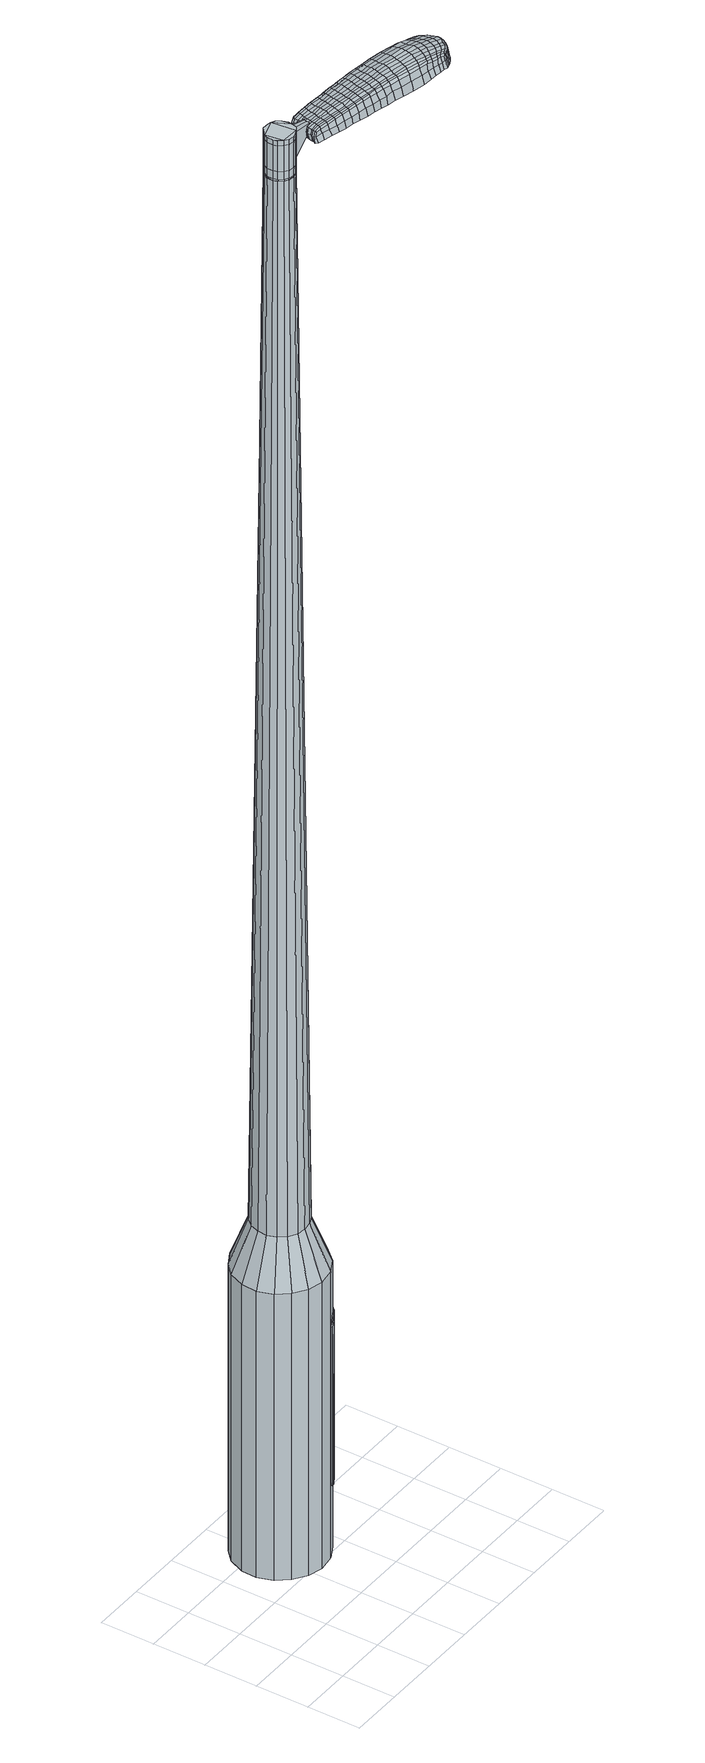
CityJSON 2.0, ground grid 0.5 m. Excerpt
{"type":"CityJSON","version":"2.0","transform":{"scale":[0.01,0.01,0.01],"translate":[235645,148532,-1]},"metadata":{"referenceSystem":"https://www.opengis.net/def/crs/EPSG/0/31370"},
"CityObjects":{
"object1":{"type":"GenericCityObject","attributes":{"cluster":118,"mean_distance_to_centroid":0.254,"new_centroid_x":235646.1,"new_centroid_y":148533.35,"mean_distance_to_camera":7.02,"H1":14.25,"H2":13.39,"Z_final":110.66,"cluster2":-1,"proj_x":235645.33,"proj_y":148536.8,"id_line":62579,"bearing_l":257.44,"distance":3.53,"orientation":"left","G_obj":347.44},"geometry":[{"type":"MultiSurface","lod":"2","boundaries":[[[0,1,2,3]],[[1,4,5,2]],[[4,6,7,5]],[[6,8,9,7]],[[8,10,11,9]],[[10,12,13,11]],[[12,14,15,13]],[[14,16,17,15]],[[16,18,19,17]],[[18,20,21,19]],[[20,22,23,21]],[[22,24,25,23]],[[24,26,27,25]],[[26,28,29,27]],[[28,30,31,29]],[[30,32,33,31]],[[32,34,35,33]],[[34,0,3,35]],[[36,37,38,39]],[[38,40,41,42]],[[41,43,42]],[[42,44,45,46]],[[45,47,46]],[[46,48,49,50]],[[49,51,50]],[[42,46,50,38]],[[50,52,39,38]],[[53,36,39]],[[2,5,7,35]],[[7,9,11,15]],[[11,13,15]],[[15,17,19,23]],[[19,21,23]],[[23,25,27,31]],[[27,29,31]],[[15,23,31,7]],[[31,33,35,7]],[[3,2,35]],[[1,0,54,55]],[[0,34,56,54]],[[34,32,57,56]],[[32,30,58,57]],[[30,28,59,58]],[[28,26,60,59]],[[26,24,61,60]],[[24,22,62,61]],[[22,20,63,62]],[[20,18,64,63]],[[18,16,65,64]],[[16,14,66,65]],[[14,12,67,66]],[[12,10,68,67]],[[10,8,69,68]],[[8,6,70,69]],[[6,4,71,70]],[[4,1,55,71]],[[55,54,72,73]],[[54,56,74,72]],[[56,57,75,74]],[[57,58,76,75]],[[58,59,77,76]],[[59,60,78,77]],[[60,61,79,78]],[[61,62,80,79]],[[62,63,81,80]],[[63,64,82,81]],[[64,65,83,82]],[[65,66,84,83]],[[66,67,85,84]],[[67,68,86,85]],[[68,69,87,86]],[[69,70,88,87]],[[70,71,89,88]],[[71,55,73,89]],[[72,90,91,92]],[[93,94,90,72]],[[75,95,94,93]],[[96,97,95,75]],[[77,98,97,96]],[[78,99,98,77]],[[100,101,99,78]],[[80,102,101,100]],[[81,103,102,80]],[[104,105,103,81]],[[83,106,105,104]],[[107,108,106,83]],[[109,110,108,107]],[[111,112,110,109]],[[113,114,112,111]],[[88,115,114,113]],[[116,117,115,88]],[[92,91,117,116]],[[118,119,120,121]],[[122,118,121,123]],[[124,122,123,125]],[[126,124,125,127]],[[128,126,127,129]],[[130,128,129,131]],[[132,130,131,133]],[[134,132,133,135]],[[136,134,135,137]],[[138,136,137,139]],[[140,138,139,141]],[[142,140,141,143]],[[144,142,143,145]],[[146,144,145,147]],[[148,146,147,149]],[[150,148,149,151]],[[73,72,92]],[[74,93,72]],[[74,75,93]],[[76,96,75]],[[76,77,96]],[[79,100,78]],[[79,80,100]],[[82,104,81]],[[82,83,104]],[[84,107,83]],[[84,85,109,107]],[[85,86,111,109]],[[86,87,113,111]],[[87,88,113]],[[89,116,88]],[[89,73,92,116]],[[152,91,90]],[[152,153,117,91]],[[153,115,117]],[[154,114,115]],[[154,155,112,114]],[[155,156,110,112]],[[156,157,108,110]],[[157,106,108]],[[158,105,106]],[[158,103,105]],[[159,101,102]],[[159,99,101]],[[160,97,98]],[[160,95,97]],[[161,94,95]],[[161,90,94]],[[39,52,150,162]],[[152,90,163,151]],[[53,39,162,119]],[[90,161,120,163]],[[36,53,119,118]],[[161,95,121,120]],[[37,36,118,122]],[[95,160,123,121]],[[38,37,122,124]],[[160,98,125,123]],[[40,38,124,126]],[[98,99,127,125]],[[41,40,126,128]],[[99,159,129,127]],[[43,41,128,130]],[[159,102,131,129]],[[42,43,130,132]],[[102,103,133,131]],[[44,42,132,134]],[[103,158,135,133]],[[45,44,134,136]],[[158,106,137,135]],[[47,45,136,138]],[[106,157,139,137]],[[46,47,138,140]],[[157,156,141,139]],[[48,46,140,142]],[[156,155,143,141]],[[49,48,142,144]],[[155,154,145,143]],[[51,49,144,146]],[[154,115,147,145]],[[50,51,146,148]],[[115,153,149,147]],[[52,50,148,150]],[[153,152,151,149]],[[150,151,164,165]],[[151,163,166,164]],[[163,120,167,166]],[[120,119,168,167]],[[119,162,169,168]],[[162,150,165,169]],[[170,171,172,173]],[[174,170,173,175]],[[170,174,176,177]],[[171,170,177,178]],[[179,180,181,182]],[[183,179,182,184]],[[179,183,185,186]],[[180,179,186,187]],[[188,189,190,191]],[[192,188,191,193]],[[188,192,194,195]],[[189,188,195,196]],[[197,198,199,200]],[[201,197,200,202]],[[197,201,203,204]],[[198,197,204,205]],[[206,207,208,209]],[[210,206,209,211]],[[206,210,212,213]],[[207,206,213,214]],[[215,216,217,218]],[[219,215,218,220]],[[215,219,221,222]],[[216,215,222,223]],[[224,225,226,227]],[[216,224,227,217]],[[224,216,223,228]],[[225,224,228,229]],[[230,231,232,233]],[[225,230,233,226]],[[230,225,229,234]],[[231,230,234,235]],[[236,174,175,237]],[[231,236,237,232]],[[236,231,235,238]],[[174,236,238,176]],[[239,240,241,242]],[[243,239,242,244]],[[239,243,245,246]],[[240,239,246,247]],[[248,249,250,251]],[[240,248,251,241]],[[248,240,247,252]],[[249,248,252,253]],[[254,255,256,257]],[[249,254,257,250]],[[254,249,253,258]],[[255,254,258,259]],[[260,261,262,263]],[[255,260,263,256]],[[260,255,259,264]],[[261,260,264,265]],[[266,171,178,267]],[[261,266,267,262]],[[266,261,265,268]],[[171,266,268,172]],[[269,270,271,272]],[[273,269,272,274]],[[269,273,275,276]],[[270,269,276,277]],[[278,279,280,281]],[[270,278,281,271]],[[278,270,277,282]],[[279,278,282,283]],[[284,285,286,287]],[[279,284,287,280]],[[284,279,283,288]],[[285,284,288,289]],[[290,183,184,291]],[[285,290,291,286]],[[290,285,289,292]],[[183,290,292,185]],[[293,294,295,296]],[[297,293,296,298]],[[293,297,299,300]],[[294,293,300,301]],[[302,303,304,305]],[[294,302,305,295]],[[302,294,301,306]],[[303,302,306,307]],[[308,309,310,311]],[[303,308,311,304]],[[308,303,307,312]],[[309,308,312,313]],[[314,315,316,317]],[[309,314,317,310]],[[314,309,313,318]],[[315,314,318,319]],[[320,180,187,321]],[[315,320,321,316]],[[320,315,319,322]],[[180,320,322,181]],[[323,209,208,324]],[[325,323,324,326]],[[323,325,327,328]],[[209,323,328,211]],[[329,325,326,330]],[[331,329,330,332]],[[329,331,333,334]],[[325,329,334,327]],[[335,331,332,336]],[[337,335,336,338]],[[335,337,339,340]],[[331,335,340,333]],[[341,337,338,342]],[[343,341,342,344]],[[341,343,345,346]],[[337,341,346,339]],[[347,343,344,348]],[[198,347,348,199]],[[347,198,205,349]],[[343,347,349,345]],[[350,351,196,195]],[[352,350,195,194]],[[350,352,353,354]],[[351,350,354,355]],[[356,357,355,354]],[[358,356,354,353]],[[356,358,359,360]],[[357,356,360,361]],[[362,363,361,360]],[[364,362,360,359]],[[362,364,365,366]],[[363,362,366,367]],[[368,369,367,366]],[[370,368,366,365]],[[368,370,203,201]],[[369,368,201,202]],[[371,372,373,374]],[[273,371,374,275]],[[371,273,274,375]],[[372,371,375,376]],[[377,192,193,378]],[[372,377,378,373]],[[377,372,376,379]],[[192,377,379,194]],[[380,381,382,383]],[[219,380,383,221]],[[380,219,220,384]],[[381,380,384,385]],[[386,387,388,389]],[[381,386,389,382]],[[386,381,385,390]],[[387,386,390,391]],[[392,189,196,393]],[[387,392,393,388]],[[392,387,391,394]],[[189,392,394,190]],[[395,396,397,398]],[[177,395,398,178]],[[395,177,176,399]],[[396,395,399,400]],[[401,402,403,404]],[[396,401,404,397]],[[401,396,400,405]],[[402,401,405,406]],[[407,200,199,408]],[[402,407,408,403]],[[407,402,406,409]],[[200,407,409,202]],[[410,411,412,413]],[[182,410,413,184]],[[410,182,181,414]],[[411,410,414,415]],[[416,204,203,417]],[[411,416,417,412]],[[416,411,415,418]],[[204,416,418,205]],[[419,420,421,422]],[[297,419,422,299]],[[419,297,298,423]],[[420,419,423,424]],[[425,210,211,426]],[[420,425,426,421]],[[425,420,424,427]],[[210,425,427,212]],[[428,429,430,431]],[[243,428,431,245]],[[428,243,244,432]],[[429,428,432,433]],[[434,435,436,437]],[[429,434,437,430]],[[434,429,433,438]],[[435,434,438,439]],[[440,207,214,441]],[[435,440,441,436]],[[440,435,439,442]],[[207,440,442,208]],[[443,444,433,432]],[[242,443,432,244]],[[443,242,241,445]],[[444,443,445,446]],[[447,448,439,438]],[[444,447,438,433]],[[447,444,446,449]],[[448,447,449,450]],[[451,324,208,442]],[[448,451,442,439]],[[451,448,450,452]],[[324,451,452,326]],[[453,454,455,456]],[[300,453,456,301]],[[453,300,299,422]],[[454,453,422,421]],[[457,328,327,458]],[[454,457,458,455]],[[457,454,421,426]],[[328,457,426,211]],[[459,460,446,445]],[[251,459,445,241]],[[459,251,250,461]],[[460,459,461,462]],[[463,464,450,449]],[[460,463,449,446]],[[463,460,462,465]],[[464,463,465,466]],[[467,330,326,452]],[[464,467,452,450]],[[467,464,466,468]],[[330,467,468,332]],[[469,470,471,472]],[[306,469,472,307]],[[469,306,301,456]],[[470,469,456,455]],[[473,334,333,474]],[[470,473,474,471]],[[473,470,455,458]],[[334,473,458,327]],[[475,476,462,461]],[[257,475,461,250]],[[475,257,256,477]],[[476,475,477,478]],[[479,480,466,465]],[[476,479,465,462]],[[479,476,478,481]],[[480,479,481,482]],[[483,336,332,468]],[[480,483,468,466]],[[483,480,482,484]],[[336,483,484,338]],[[485,486,487,488]],[[312,485,488,313]],[[485,312,307,472]],[[486,485,472,471]],[[489,340,339,490]],[[486,489,490,487]],[[489,486,471,474]],[[340,489,474,333]],[[491,492,478,477]],[[263,491,477,256]],[[491,263,262,493]],[[492,491,493,494]],[[495,496,482,481]],[[492,495,481,478]],[[495,492,494,497]],[[496,495,497,498]],[[499,342,338,484]],[[496,499,484,482]],[[499,496,498,500]],[[342,499,500,344]],[[501,502,503,504]],[[318,501,504,319]],[[501,318,313,488]],[[502,501,488,487]],[[505,346,345,506]],[[502,505,506,503]],[[505,502,487,490]],[[346,505,490,339]],[[507,508,494,493]],[[267,507,493,262]],[[507,267,178,398]],[[508,507,398,397]],[[509,510,498,497]],[[508,509,497,494]],[[509,508,397,404]],[[510,509,404,403]],[[511,348,344,500]],[[510,511,500,498]],[[511,510,403,408]],[[348,511,408,199]],[[512,513,415,414]],[[322,512,414,181]],[[512,322,319,504]],[[513,512,504,503]],[[514,349,205,418]],[[513,514,418,415]],[[514,513,503,506]],[[349,514,506,345]],[[515,516,376,375]],[[272,515,375,274]],[[515,272,271,517]],[[516,515,517,518]],[[519,352,194,379]],[[516,519,379,376]],[[519,516,518,520]],[[352,519,520,353]],[[521,522,523,524]],[[222,521,524,223]],[[521,222,221,383]],[[522,521,383,382]],[[525,526,527,528]],[[522,525,528,523]],[[525,522,382,389]],[[526,525,389,388]],[[529,351,355,530]],[[526,529,530,527]],[[529,526,388,393]],[[351,529,393,196]],[[531,532,518,517]],[[281,531,517,271]],[[531,281,280,533]],[[532,531,533,534]],[[535,358,353,520]],[[532,535,520,518]],[[535,532,534,536]],[[358,535,536,359]],[[537,538,539,540]],[[228,537,540,229]],[[537,228,223,524]],[[538,537,524,523]],[[541,542,543,544]],[[538,541,544,539]],[[541,538,523,528]],[[542,541,528,527]],[[545,357,361,546]],[[542,545,546,543]],[[545,542,527,530]],[[357,545,530,355]],[[547,548,534,533]],[[287,547,533,280]],[[547,287,286,549]],[[548,547,549,550]],[[551,364,359,536]],[[548,551,536,534]],[[551,548,550,552]],[[364,551,552,365]],[[553,554,555,556]],[[234,553,556,235]],[[553,234,229,540]],[[554,553,540,539]],[[557,558,559,560]],[[554,557,560,555]],[[557,554,539,544]],[[558,557,544,543]],[[561,363,367,562]],[[558,561,562,559]],[[561,558,543,546]],[[363,561,546,361]],[[563,564,550,549]],[[291,563,549,286]],[[563,291,184,413]],[[564,563,413,412]],[[565,370,365,552]],[[564,565,552,550]],[[565,564,412,417]],[[370,565,417,203]],[[566,567,400,399]],[[238,566,399,176]],[[566,238,235,556]],[[567,566,556,555]],[[568,569,406,405]],[[567,568,405,400]],[[568,567,555,560]],[[569,568,560,559]],[[570,369,202,409]],[[569,570,409,406]],[[570,569,559,562]],[[369,570,562,367]],[[571,572,573,574]],[[574,573,575,576]],[[577,575,573,578]],[[578,573,572,579]],[[580,581,582,583]],[[583,582,584,585]],[[586,584,582,587]],[[587,582,581,588]],[[589,590,591,592]],[[592,591,593,594]],[[595,593,591,596]],[[596,591,590,597]],[[598,599,600,601]],[[601,600,602,603]],[[604,602,600,605]],[[605,600,599,606]],[[607,608,609,610]],[[610,609,611,612]],[[613,611,609,614]],[[614,609,608,615]],[[616,617,618,619]],[[619,618,620,621]],[[622,620,618,623]],[[623,618,617,624]],[[625,626,627,628]],[[628,627,617,616]],[[624,617,627,629]],[[629,627,626,630]],[[631,632,633,634]],[[634,633,626,625]],[[630,626,633,635]],[[635,633,632,636]],[[576,575,637,638]],[[638,637,632,631]],[[636,632,637,639]],[[639,637,575,577]],[[640,641,642,643]],[[643,642,644,645]],[[646,644,642,647]],[[647,642,641,648]],[[649,650,651,652]],[[652,651,641,640]],[[648,641,651,653]],[[653,651,650,654]],[[655,656,657,658]],[[658,657,650,649]],[[654,650,657,659]],[[659,657,656,660]],[[661,662,663,664]],[[664,663,656,655]],[[660,656,663,665]],[[665,663,662,666]],[[579,572,667,668]],[[668,667,662,661]],[[666,662,667,669]],[[669,667,572,571]],[[670,671,672,673]],[[673,672,674,675]],[[676,674,672,677]],[[677,672,671,678]],[[679,680,681,682]],[[682,681,671,670]],[[678,671,681,683]],[[683,681,680,684]],[[685,686,687,688]],[[688,687,680,679]],[[684,680,687,689]],[[689,687,686,690]],[[585,584,691,692]],[[692,691,686,685]],[[690,686,691,693]],[[693,691,584,586]],[[694,695,696,697]],[[697,696,698,699]],[[700,698,696,701]],[[701,696,695,702]],[[703,704,705,706]],[[706,705,695,694]],[[702,695,705,707]],[[707,705,704,708]],[[709,710,711,712]],[[712,711,704,703]],[[708,704,711,713]],[[713,711,710,714]],[[715,716,717,718]],[[718,717,710,709]],[[714,710,717,719]],[[719,717,716,720]],[[588,581,721,722]],[[722,721,716,715]],[[720,716,721,723]],[[723,721,581,580]],[[607,610,724,725]],[[725,724,726,727]],[[728,726,724,729]],[[729,724,610,612]],[[727,726,730,731]],[[731,730,732,733]],[[734,732,730,735]],[[735,730,726,728]],[[733,732,736,737]],[[737,736,738,739]],[[740,738,736,741]],[[741,736,732,734]],[[739,738,742,743]],[[743,742,744,745]],[[746,744,742,747]],[[747,742,738,740]],[[745,744,748,749]],[[749,748,599,598]],[[606,599,748,750]],[[750,748,744,746]],[[597,751,752,596]],[[596,752,753,595]],[[754,753,752,755]],[[755,752,751,756]],[[756,757,758,755]],[[755,758,759,754]],[[760,759,758,761]],[[761,758,757,762]],[[762,763,764,761]],[[761,764,765,760]],[[766,765,764,767]],[[767,764,763,768]],[[768,769,770,767]],[[767,770,771,766]],[[604,771,770,602]],[[602,770,769,603]],[[772,773,774,775]],[[775,774,674,676]],[[675,674,774,776]],[[776,774,773,777]],[[594,593,778,779]],[[779,778,773,772]],[[777,773,778,780]],[[780,778,593,595]],[[781,782,783,784]],[[784,783,620,622]],[[621,620,783,785]],[[785,783,782,786]],[[787,788,789,790]],[[790,789,782,781]],[[786,782,789,791]],[[791,789,788,792]],[[597,590,793,794]],[[794,793,788,787]],[[792,788,793,795]],[[795,793,590,589]],[[796,797,798,799]],[[799,798,578,579]],[[577,578,798,800]],[[800,798,797,801]],[[802,803,804,805]],[[805,804,797,796]],[[801,797,804,806]],[[806,804,803,807]],[[598,601,808,809]],[[809,808,803,802]],[[807,803,808,810]],[[810,808,601,603]],[[811,812,813,814]],[[814,813,583,585]],[[580,583,813,815]],[[815,813,812,816]],[[604,605,817,818]],[[818,817,812,811]],[[816,812,817,819]],[[819,817,605,606]],[[820,821,822,823]],[[823,822,698,700]],[[699,698,822,824]],[[824,822,821,825]],[[612,611,826,827]],[[827,826,821,820]],[[825,821,826,828]],[[828,826,611,613]],[[829,830,831]],[[831,830,644,646]],[[645,644,830,832]],[[832,830,833]],[[834,835,836,837]],[[837,836,830,829]],[[833,830,836,838]],[[838,836,835,839]],[[615,608,840,841]],[[841,840,835,834]],[[839,835,840,842]],[[842,840,608,607]],[[833,843,844,832]],[[832,844,643,645]],[[640,643,844,845]],[[845,844,843,846]],[[839,847,848,838]],[[838,848,843,833]],[[846,843,848,849]],[[849,848,847,850]],[[607,725,851,842]],[[842,851,847,839]],[[850,847,851,852]],[[852,851,725,727]],[[853,854,855,856]],[[856,855,701,702]],[[700,701,855,823]],[[823,855,854,820]],[[728,729,857,858]],[[858,857,854,853]],[[820,854,857,827]],[[827,857,729,612]],[[846,859,860,845]],[[845,860,652,640]],[[649,652,860,861]],[[861,860,859,862]],[[850,863,864,849]],[[849,864,859,846]],[[862,859,864,865]],[[865,864,863,866]],[[727,731,867,852]],[[852,867,863,850]],[[866,863,867,868]],[[868,867,731,733]],[[869,870,871,872]],[[872,871,707,708]],[[702,707,871,856]],[[856,871,870,853]],[[734,735,873,874]],[[874,873,870,869]],[[853,870,873,858]],[[858,873,735,728]],[[862,875,876,861]],[[861,876,658,649]],[[655,658,876,877]],[[877,876,875,878]],[[866,879,880,865]],[[865,880,875,862]],[[878,875,880,881]],[[881,880,879,882]],[[733,737,883,868]],[[868,883,879,866]],[[882,879,883,884]],[[884,883,737,739]],[[885,886,887,888]],[[888,887,713,714]],[[708,713,887,872]],[[872,887,886,869]],[[740,741,889,890]],[[890,889,886,885]],[[869,886,889,874]],[[874,889,741,734]],[[878,891,877]],[[877,891,664,655]],[[661,664,891,892]],[[892,891,893]],[[882,894,895,881]],[[881,895,891,878]],[[893,891,895,896]],[[896,895,894,897]],[[739,743,898,884]],[[884,898,894,882]],[[897,894,898,899]],[[899,898,743,745]],[[900,901,902,903]],[[903,902,719,720]],[[714,719,902,888]],[[888,902,901,885]],[[746,747,904,905]],[[905,904,901,900]],[[885,901,904,890]],[[890,904,747,740]],[[893,906,907,892]],[[892,907,668,661]],[[579,668,907,799]],[[799,907,906,796]],[[897,908,909,896]],[[896,909,906,893]],[[796,906,909,805]],[[805,909,908,802]],[[745,749,910,899]],[[899,910,908,897]],[[802,908,910,809]],[[809,910,749,598]],[[816,911,912,815]],[[815,912,723,580]],[[720,723,912,903]],[[903,912,911,900]],[[606,750,913,819]],[[819,913,911,816]],[[900,911,913,905]],[[905,913,750,746]],[[777,914,915,776]],[[776,915,673,675]],[[670,673,915,916]],[[916,915,914,917]],[[595,753,918,780]],[[780,918,914,777]],[[917,914,918,919]],[[919,918,753,754]],[[920,921,922,923]],[[923,922,623,624]],[[622,623,922,784]],[[784,922,921,781]],[[924,925,926,927]],[[927,926,921,920]],[[781,921,926,790]],[[790,926,925,787]],[[756,751,928,929]],[[929,928,925,924]],[[787,925,928,794]],[[794,928,751,597]],[[917,930,931,916]],[[916,931,682,670]],[[679,682,931,932]],[[932,931,930,933]],[[754,759,934,919]],[[919,934,930,917]],[[933,930,934,935]],[[935,934,759,760]],[[936,937,938,939]],[[939,938,629,630]],[[624,629,938,923]],[[923,938,937,920]],[[940,941,942,943]],[[943,942,937,936]],[[920,937,942,927]],[[927,942,941,924]],[[762,757,944,945]],[[945,944,941,940]],[[924,941,944,929]],[[929,944,757,756]],[[933,946,947,932]],[[932,947,688,679]],[[685,688,947,948]],[[948,947,946,949]],[[760,765,950,935]],[[935,950,946,933]],[[949,946,950,951]],[[951,950,765,766]],[[952,953,954,955]],[[955,954,635,636]],[[630,635,954,939]],[[939,954,953,936]],[[956,957,958,959]],[[959,958,953,952]],[[936,953,958,943]],[[943,958,957,940]],[[768,763,960,961]],[[961,960,957,956]],[[940,957,960,945]],[[945,960,763,762]],[[949,962,963,948]],[[948,963,692,685]],[[585,692,963,814]],[[814,963,962,811]],[[766,771,964,951]],[[951,964,962,949]],[[811,962,964,818]],[[818,964,771,604]],[[801,965,966,800]],[[800,966,639,577]],[[636,639,966,955]],[[955,966,965,952]],[[807,967,968,806]],[[806,968,965,801]],[[952,965,968,959]],[[959,968,967,956]],[[603,769,969,810]],[[810,969,967,807]],[[956,967,969,961]],[[961,969,769,768]],[[571,574,173,172]],[[574,576,175,173]],[[586,587,186,185]],[[587,588,187,186]],[[589,592,191,190]],[[592,594,193,191]],[[613,614,213,212]],[[614,615,214,213]],[[616,619,218,217]],[[619,621,220,218]],[[625,628,227,226]],[[628,616,217,227]],[[631,634,233,232]],[[634,625,226,233]],[[576,638,237,175]],[[638,631,232,237]],[[646,647,246,245]],[[647,648,247,246]],[[648,653,252,247]],[[653,654,253,252]],[[654,659,258,253]],[[659,660,259,258]],[[660,665,264,259]],[[665,666,265,264]],[[666,669,268,265]],[[669,571,172,268]],[[676,677,276,275]],[[677,678,277,276]],[[678,683,282,277]],[[683,684,283,282]],[[684,689,288,283]],[[689,690,289,288]],[[690,693,292,289]],[[693,586,185,292]],[[694,697,296,295]],[[697,699,298,296]],[[703,706,305,304]],[[706,694,295,305]],[[709,712,311,310]],[[712,703,304,311]],[[715,718,317,316]],[[718,709,310,317]],[[588,722,321,187]],[[722,715,316,321]],[[772,775,374,373]],[[775,676,275,374]],[[594,779,378,193]],[[779,772,373,378]],[[621,785,384,220]],[[785,786,385,384]],[[786,791,390,385]],[[791,792,391,390]],[[792,795,394,391]],[[795,589,190,394]],[[699,824,423,298]],[[824,825,424,423]],[[825,828,427,424]],[[828,613,212,427]],[[829,831,431,430]],[[831,646,245,431]],[[834,837,437,436]],[[837,829,430,437]],[[615,841,441,214]],[[841,834,436,441]],[[970,971,972,973]],[[974,975,973,972]],[[976,977,978,979]],[[980,981,982,983]],[[971,984,985,972]],[[986,974,972,985]],[[987,976,979,988]],[[989,990,981,980]],[[984,991,992,985]],[[992,993,986,985]],[[994,987,988,995]],[[996,990,989,997]],[[991,998,999,992]],[[999,1000,993,992]],[[1001,994,995,1002]],[[1003,996,997,1004]],[[1005,1006,1007,1008]],[[1009,1010,1006,1005]],[[1009,1011,1012,1010]],[[1011,1013,1014,1012]],[[1015,1016,1017,1018]],[[1019,1020,1016,1015]],[[1021,1022,1020,1019]],[[1023,1024,1022,1021]],[[1018,1007,1006,1015]],[[1015,1006,1010,1019]],[[1010,1012,1021,1019]],[[1012,1014,1023,1021]],[[979,978,975,974]],[[988,979,974,986]],[[993,995,988,986]],[[1000,1002,995,993]],[[980,983,977,976]],[[989,980,976,987]],[[997,989,987,994]],[[1004,997,994,1001]],[[981,1005,1008,982]],[[990,1009,1005,981]],[[1011,1009,990,996]],[[1013,1011,996,1003]],[[1025,1026,1027,1028]],[[1027,1029,1030,1031]],[[1027,1031,1032,1033]],[[1027,1033,1028]],[[1034,1025,1028,1035]],[[1036,1035,1028,1037]],[[1038,1037,1028]],[[1039,1027,1026,1040]],[[1041,1039,1040,1042]],[[1043,1041,1042,1044]],[[1045,1043,1044,1046]],[[1047,1045,1046,1048]],[[1048,1049,1050,1051]],[[1048,1051,1052,1053]],[[1048,1053,1054,1055]],[[1054,1056,1057,1058]],[[1054,1058,1059,1060]],[[1054,1060,1055]],[[1048,1055,1047]],[[1061,1062,1026,1025]],[[1063,1064,1029,1027]],[[1065,1066,1038,1028]],[[1062,1067,1040,1026]],[[1068,1063,1027,1039]],[[1067,1069,1042,1040]],[[1070,1068,1039,1041]],[[1069,1071,1044,1042]],[[1072,1070,1041,1043]],[[1071,1073,1046,1044]],[[1074,1072,1043,1045]],[[1073,1075,1048,1046]],[[1076,1074,1045,1047]],[[1075,1077,1049,1048]],[[1078,1079,1056,1054]],[[1080,1076,1047,1055]],[[1050,1049,1077,1081]],[[1051,1050,1081,1082]],[[1052,1051,1082,1083]],[[1053,1052,1083,1084]],[[1054,1053,1084,1078]],[[1085,1061,1025,1034]],[[1086,1085,1034,1035]],[[1087,1086,1035,1036]],[[1088,1087,1036,1037]],[[1066,1088,1037,1038]],[[1030,1029,1064,1089]],[[1057,1056,1079,1090]],[[1031,1030,1089,1091]],[[1032,1031,1091,1092]],[[1033,1032,1092,1093]],[[1028,1033,1093,1065]],[[1058,1057,1090,1094]],[[1059,1058,1094,1095]],[[1060,1059,1095,1096]],[[1055,1060,1096,1080]]]}]}
},
"vertices":[
[154,128,384],[148,114,384],[148,114,96],[154,128,96],[138,103,384],[138,103,96],[125,96,384],[125,96,96],[110,94,384],[110,94,96],[96,98,384],[96,98,96],[84,106,384],[84,106,96],[75,117,384],[75,117,96],[70,131,384],[70,131,96],[71,146,384],[71,146,96],[77,160,384],[77,160,96],[87,170,384],[87,170,96],[100,177,384],[100,177,96],[114,179,384],[114,179,96],[128,176,384],[128,176,96],[141,168,384],[141,168,96],[150,156,384],[150,156,96],[154,142,384],[154,142,96],[124,143,1524],[121,147,1524],[117,149,1524],[125,134,1524],[113,150,1524],[108,150,1524],[101,144,1524],[104,147,1524],[99,140,1524],[99,135,1524],[103,127,1524],[100,131,1524],[107,124,1524],[112,123,1524],[120,126,1524],[116,124,1524],[124,129,1524],[126,138,1524],[137,131,429],[133,123,429],[137,140,429],[135,148,429],[129,155,429],[122,160,429],[113,162,429],[105,161,429],[97,157,429],[91,150,429],[88,142,429],[87,133,429],[90,125,429],[95,118,429],[103,113,429],[111,112,429],[120,113,429],[128,117,429],[125,134,1483],[124,129,1483],[126,138,1483],[124,143,1483],[121,147,1483],[117,149,1483],[113,150,1483],[108,150,1483],[104,147,1483],[101,144,1483],[99,140,1483],[99,135,1483],[100,131,1483],[103,127,1483],[107,124,1483],[112,123,1483],[116,124,1483],[120,126,1483],[125,134,1485],[123,130,1485],[123,130,1483],[125,138,1483],[125,138,1485],[124,143,1485],[121,146,1483],[121,146,1485],[117,149,1485],[113,150,1485],[108,149,1483],[108,149,1485],[104,147,1485],[101,144,1485],[100,140,1483],[100,140,1485],[99,135,1485],[101,131,1483],[101,131,1485],[104,127,1483],[104,127,1485],[107,125,1483],[107,125,1485],[112,124,1483],[112,124,1485],[116,124,1485],[120,127,1483],[120,127,1485],[124,143,1519],[126,138,1519],[126,138,1493],[124,143,1493],[121,147,1519],[121,147,1493],[117,149,1519],[117,149,1493],[113,150,1519],[113,150,1493],[108,150,1519],[108,150,1493],[104,147,1519],[104,147,1493],[101,144,1519],[101,144,1493],[99,140,1519],[99,140,1493],[99,135,1519],[99,135,1493],[100,131,1519],[100,131,1493],[103,127,1519],[103,127,1493],[107,124,1519],[107,124,1493],[112,123,1519],[112,123,1493],[116,124,1519],[116,124,1493],[120,126,1519],[120,126,1493],[124,129,1519],[124,129,1493],[124,129,1485],[120,126,1485],[112,123,1485],[107,124,1485],[103,127,1485],[100,131,1485],[99,140,1485],[108,150,1485],[121,147,1485],[126,138,1485],[125,134,1519],[125,134,1493],[143,127,1513],[143,127,1518],[144,130,1513],[144,133,1513],[144,133,1518],[144,130,1518],[212,95,1519],[205,96,1518],[206,95,1509],[213,93,1510],[220,92,1519],[221,91,1510],[219,94,1526],[211,96,1525],[204,98,1525],[220,132,1519],[213,133,1518],[212,132,1525],[219,131,1525],[229,130,1519],[228,129,1526],[230,132,1510],[222,133,1510],[215,135,1509],[288,99,1519],[287,95,1519],[288,95,1513],[289,99,1513],[288,103,1519],[289,103,1513],[286,103,1524],[287,99,1524],[286,96,1524],[216,115,1530],[209,117,1529],[208,113,1529],[215,112,1530],[225,113,1531],[224,110,1531],[225,117,1530],[217,119,1530],[209,120,1529],[137,132,1512],[136,130,1512],[138,130,1517],[138,132,1517],[138,135,1512],[139,135,1517],[139,135,1506],[138,132,1506],[137,130,1506],[270,83,1519],[266,83,1519],[267,82,1512],[270,81,1512],[272,83,1518],[273,82,1512],[272,84,1522],[270,84,1523],[266,85,1524],[262,84,1519],[256,85,1519],[257,83,1512],[262,82,1512],[262,85,1524],[256,86,1525],[250,86,1519],[243,87,1519],[243,85,1511],[251,84,1511],[250,87,1526],[242,89,1526],[231,90,1519],[232,88,1510],[231,91,1526],[141,115,1513],[148,113,1513],[147,114,1518],[140,116,1517],[135,117,1512],[136,117,1516],[136,115,1506],[141,113,1507],[149,111,1507],[155,110,1514],[162,108,1515],[162,110,1520],[155,112,1519],[156,109,1507],[163,107,1507],[170,106,1515],[177,104,1516],[176,106,1522],[169,108,1521],[170,105,1508],[177,103,1508],[184,102,1517],[191,100,1517],[190,102,1524],[183,104,1523],[185,101,1508],[192,99,1509],[198,98,1518],[197,100,1524],[199,97,1509],[278,118,1519],[275,119,1519],[275,118,1524],[278,117,1523],[281,117,1518],[280,116,1522],[282,118,1512],[280,119,1512],[276,120,1512],[271,120,1519],[265,122,1519],[264,121,1525],[270,119,1524],[272,121,1512],[266,123,1512],[259,124,1519],[252,126,1519],[251,124,1526],[258,122,1526],[261,125,1511],[253,127,1511],[240,128,1519],[239,127,1526],[242,129,1510],[147,144,1513],[155,143,1513],[156,144,1507],[148,145,1507],[142,145,1512],[143,146,1506],[143,144,1516],[146,143,1517],[154,142,1518],[162,142,1514],[170,141,1515],[171,142,1507],[164,143,1507],[161,141,1519],[169,140,1520],[177,139,1515],[184,138,1516],[186,139,1508],[178,141,1508],[176,138,1521],[183,137,1522],[192,137,1517],[199,136,1517],[201,137,1509],[193,138,1508],[191,136,1523],[198,135,1524],[206,135,1518],[208,136,1509],[205,133,1524],[143,131,1519],[143,128,1519],[151,129,1520],[150,127,1520],[151,132,1520],[144,134,1519],[158,128,1522],[157,125,1522],[165,126,1523],[165,123,1523],[166,129,1523],[159,131,1521],[172,125,1524],[172,122,1524],[180,123,1525],[179,120,1525],[180,126,1525],[173,128,1524],[187,121,1526],[186,118,1526],[194,120,1527],[193,117,1527],[195,123,1527],[188,125,1526],[201,118,1528],[201,115,1528],[202,122,1528],[284,100,1527],[283,96,1527],[284,104,1526],[279,105,1527],[279,101,1528],[278,97,1528],[273,102,1529],[272,99,1529],[273,107,1528],[266,108,1530],[266,104,1530],[265,100,1530],[259,106,1531],[258,102,1531],[259,110,1530],[250,112,1531],[250,108,1531],[249,104,1531],[237,110,1531],[236,107,1531],[238,114,1531],[282,115,1518],[284,113,1519],[285,113,1513],[283,116,1513],[281,115,1523],[283,112,1523],[286,108,1519],[287,108,1513],[285,108,1524],[275,84,1518],[277,85,1518],[276,86,1523],[273,85,1523],[275,82,1513],[278,84,1513],[280,87,1519],[283,89,1519],[282,90,1524],[279,87,1523],[281,86,1513],[284,89,1513],[286,92,1519],[284,92,1524],[286,92,1513],[211,98,1528],[212,100,1528],[205,102,1528],[204,100,1527],[220,96,1528],[220,97,1529],[213,102,1529],[213,105,1530],[206,107,1529],[206,104,1528],[221,100,1529],[222,103,1530],[214,109,1530],[207,110,1529],[223,106,1531],[218,129,1528],[218,127,1529],[227,125,1529],[227,128,1528],[211,131,1527],[211,128,1528],[217,123,1529],[226,121,1530],[210,124,1528],[140,144,1512],[139,142,1512],[140,141,1517],[141,143,1517],[141,145,1506],[140,143,1506],[138,139,1512],[140,138,1517],[139,139,1506],[134,118,1512],[134,120,1512],[135,119,1506],[134,117,1506],[135,118,1517],[135,120,1517],[135,122,1512],[135,125,1512],[136,124,1506],[135,121,1506],[136,122,1517],[136,125,1517],[136,127,1512],[137,127,1506],[137,127,1517],[140,117,1519],[141,119,1519],[147,115,1520],[148,117,1520],[141,121,1519],[142,123,1519],[148,119,1520],[149,122,1520],[142,126,1519],[149,124,1520],[146,142,1519],[146,140,1519],[153,139,1520],[153,141,1520],[145,137,1519],[152,136,1520],[155,113,1521],[155,115,1521],[162,111,1522],[162,113,1522],[156,117,1521],[156,120,1521],[163,115,1522],[163,118,1523],[157,122,1522],[164,121,1523],[161,140,1521],[160,138,1521],[168,136,1522],[168,138,1522],[159,134,1521],[167,133,1522],[169,109,1523],[169,111,1523],[176,107,1524],[177,109,1524],[170,113,1523],[171,116,1524],[177,112,1525],[178,114,1525],[171,119,1524],[178,117,1525],[175,137,1523],[175,135,1523],[182,134,1524],[183,136,1524],[174,131,1524],[181,130,1525],[183,105,1525],[184,107,1525],[190,103,1526],[191,105,1526],[184,110,1526],[185,113,1526],[191,108,1527],[192,111,1527],[186,116,1526],[193,114,1527],[190,134,1525],[189,132,1525],[197,131,1526],[197,133,1526],[189,129,1526],[196,127,1527],[197,102,1527],[198,103,1527],[198,106,1527],[199,109,1528],[200,112,1528],[204,132,1527],[204,130,1527],[203,126,1528],[279,115,1525],[280,113,1525],[275,116,1526],[277,114,1526],[282,109,1526],[278,110,1527],[271,85,1525],[273,86,1525],[270,87,1526],[268,86,1525],[276,88,1525],[279,90,1526],[275,91,1527],[272,88,1526],[281,93,1526],[277,94,1527],[270,118,1526],[271,115,1527],[264,119,1527],[265,117,1528],[272,111,1528],[266,113,1529],[263,86,1526],[264,88,1527],[258,89,1528],[257,87,1527],[267,90,1527],[269,92,1528],[262,94,1529],[260,91,1528],[271,95,1528],[264,97,1530],[258,121,1528],[259,119,1529],[250,123,1528],[251,121,1529],[259,114,1529],[251,116,1530],[251,88,1528],[252,90,1528],[244,92,1529],[243,90,1528],[254,92,1529],[255,95,1530],[247,97,1530],[245,94,1530],[257,98,1530],[248,101,1531],[239,125,1529],[239,123,1529],[238,119,1530],[231,93,1528],[232,95,1529],[233,97,1530],[234,100,1530],[235,103,1531],[206,97,1509],[205,98,1518],[212,96,1518],[213,95,1509],[220,94,1519],[221,93,1510],[220,96,1525],[212,98,1525],[205,100,1525],[212,130,1525],[213,131,1518],[220,130,1518],[219,129,1525],[228,129,1519],[227,127,1525],[230,130,1510],[222,131,1509],[215,133,1509],[286,96,1513],[285,96,1519],[286,99,1519],[287,99,1513],[286,103,1519],[287,103,1513],[284,103,1524],[284,100,1524],[284,96,1524],[208,113,1528],[209,116,1528],[216,115,1529],[215,112,1529],[225,113,1529],[224,110,1529],[226,116,1529],[217,118,1529],[210,120,1528],[139,129,1516],[139,129,1512],[139,132,1512],[140,132,1516],[140,135,1512],[141,134,1516],[141,135,1506],[140,132,1506],[139,129,1506],[267,84,1512],[267,85,1519],[270,85,1518],[270,83,1512],[272,85,1518],[272,84,1512],[271,86,1522],[270,86,1523],[266,87,1523],[257,85,1512],[256,87,1519],[262,86,1519],[263,84,1512],[262,87,1524],[256,88,1525],[244,87,1511],[243,89,1519],[251,88,1519],[251,86,1511],[250,89,1525],[243,91,1526],[232,92,1519],[233,90,1510],[231,93,1526],[148,116,1518],[148,114,1513],[141,117,1513],[141,118,1517],[137,118,1512],[137,119,1515],[137,117,1506],[142,115,1506],[149,113,1507],[163,112,1520],[163,110,1514],[156,112,1514],[155,114,1519],[156,111,1507],[164,109,1507],[177,108,1522],[177,106,1516],[170,108,1515],[170,110,1521],[171,107,1508],[178,105,1508],[191,104,1523],[191,102,1517],[184,104,1516],[184,106,1522],[185,102,1508],[192,100,1508],[198,100,1517],[198,102,1524],[199,98,1509],[274,116,1523],[274,117,1519],[277,116,1518],[277,115,1523],[279,115,1518],[279,114,1522],[280,116,1512],[279,117,1512],[276,118,1512],[264,119,1525],[264,120,1519],[270,119,1519],[269,117,1524],[271,120,1512],[266,121,1512],[250,122,1526],[251,124,1519],[259,122,1519],[258,121,1525],[260,123,1511],[253,125,1511],[240,126,1519],[239,125,1526],[241,127,1510],[156,142,1507],[155,141,1513],[147,142,1513],[148,143,1506],[142,143,1512],[143,144,1506],[143,142,1515],[147,141,1517],[154,140,1518],[171,140,1507],[169,139,1514],[162,140,1514],[163,141,1507],[161,139,1519],[168,138,1520],[186,137,1508],[184,136,1516],[177,137,1515],[178,139,1508],[176,136,1521],[183,135,1522],[200,135,1508],[199,134,1517],[191,135,1516],[193,136,1508],[190,134,1522],[198,133,1523],[206,133,1517],[207,134,1509],[205,131,1524],[144,131,1518],[144,128,1518],[151,129,1519],[151,127,1519],[152,132,1519],[145,133,1518],[158,128,1520],[158,125,1520],[166,126,1521],[165,123,1521],[166,129,1521],[159,130,1520],[173,124,1523],[172,122,1523],[180,123,1524],[180,120,1524],[181,126,1524],[174,127,1523],[187,121,1525],[187,118,1525],[195,120,1526],[194,117,1526],[195,123,1526],[188,124,1525],[202,118,1527],[201,115,1527],[203,121,1527],[281,97,1526],[282,100,1526],[282,104,1525],[278,105,1526],[278,101,1526],[278,98,1526],[271,99,1528],[272,102,1528],[272,106,1527],[266,108,1528],[265,104,1529],[264,101,1529],[258,102,1530],[258,106,1530],[259,109,1529],[250,111,1530],[250,108,1530],[249,104,1530],[237,107,1530],[237,110,1530],[238,114,1530],[283,112,1513],[282,112,1518],[281,114,1518],[282,115,1512],[279,113,1523],[281,111,1523],[284,108,1519],[285,108,1513],[283,108,1523],[275,87,1523],[276,86,1518],[274,85,1518],[273,86,1523],[274,84,1512],[276,85,1512],[280,91,1523],[282,90,1519],[279,88,1519],[278,89,1523],[279,87,1513],[282,90,1513],[284,93,1519],[282,94,1524],[284,93,1513],[205,102,1527],[212,100,1527],[212,99,1527],[205,101,1526],[220,97,1527],[221,98,1528],[207,107,1528],[214,106,1528],[213,103,1528],[206,105,1527],[221,101,1528],[222,104,1529],[215,109,1529],[208,110,1528],[223,107,1529],[227,125,1528],[218,126,1527],[218,128,1527],[227,126,1527],[211,129,1526],[211,128,1527],[218,123,1528],[226,121,1528],[211,124,1527],[142,141,1516],[141,142,1512],[141,143,1512],[142,142,1516],[142,143,1506],[142,142,1506],[141,138,1512],[141,138,1516],[142,139,1506],[137,118,1506],[136,119,1512],[136,118,1506],[137,119,1516],[137,120,1516],[138,123,1506],[137,124,1512],[137,122,1512],[137,121,1506],[138,122,1516],[138,124,1516],[138,127,1512],[139,126,1506],[139,127,1516],[142,119,1518],[141,118,1518],[148,116,1519],[148,117,1519],[143,123,1518],[142,121,1518],[149,119,1519],[149,122,1519],[143,126,1518],[150,124,1519],[153,139,1519],[146,140,1518],[147,141,1518],[154,140,1519],[146,137,1518],[153,135,1519],[156,115,1520],[155,114,1520],[163,112,1521],[163,113,1521],[157,120,1520],[156,117,1520],[163,115,1521],[164,118,1521],[157,122,1520],[165,121,1521],[168,136,1521],[161,137,1520],[161,138,1520],[168,137,1521],[160,134,1520],[167,133,1521],[170,111,1522],[170,110,1522],[177,108,1523],[177,109,1523],[171,116,1522],[171,114,1522],[178,112,1523],[178,115,1524],[172,119,1523],[179,117,1524],[183,133,1523],[175,135,1522],[176,136,1522],[183,134,1523],[175,131,1522],[182,130,1523],[184,107,1524],[191,105,1525],[191,106,1525],[186,113,1525],[185,110,1524],[192,108,1525],[193,111,1526],[186,116,1525],[193,114,1526],[197,130,1525],[190,132,1524],[190,133,1524],[197,132,1525],[189,128,1524],[196,127,1525],[198,104,1526],[198,103,1526],[200,109,1527],[199,106,1526],[200,112,1527],[204,129,1526],[204,131,1526],[203,125,1526],[279,112,1524],[277,114,1524],[274,115,1525],[276,113,1525],[281,108,1525],[277,109,1525],[269,88,1525],[273,88,1524],[271,87,1524],[267,87,1525],[274,92,1526],[278,91,1525],[275,89,1524],[272,90,1525],[280,94,1525],[276,95,1526],[271,115,1526],[269,116,1526],[264,118,1526],[264,116,1527],[272,111,1526],[265,112,1527],[258,90,1527],[264,89,1526],[262,88,1526],[257,89,1526],[262,94,1528],[268,93,1527],[266,91,1526],[260,92,1527],[270,96,1527],[263,97,1528],[258,118,1527],[258,120,1527],[250,122,1527],[250,120,1528],[259,114,1528],[250,116,1529],[244,93,1528],[252,91,1527],[251,90,1527],[243,92,1527],[247,98,1529],[255,96,1529],[253,93,1528],[245,95,1528],[256,99,1529],[248,101,1530],[239,122,1528],[239,124,1528],[238,118,1529],[232,95,1528],[232,94,1528],[235,101,1529],[233,98,1529],[236,104,1530],[137,117,1508],[138,124,1508],[170,116,1509],[168,108,1509],[191,110,1510],[189,102,1510],[229,101,1512],[227,92,1512],[209,96,1511],[211,105,1511],[247,97,1513],[260,94,1514],[258,86,1514],[245,88,1513],[140,130,1508],[171,123,1509],[192,119,1510],[231,110,1512],[213,114,1511],[249,106,1513],[262,103,1514],[141,137,1508],[173,131,1509],[194,127,1510],[233,119,1512],[215,123,1511],[264,112,1514],[251,115,1513],[143,143,1508],[175,139,1509],[196,135,1510],[235,128,1512],[217,132,1511],[266,120,1514],[253,124,1513],[273,92,1514],[278,92,1514],[276,85,1514],[271,84,1514],[275,100,1514],[279,99,1514],[277,108,1514],[281,106,1514],[279,117,1514],[283,113,1514],[283,94,1515],[287,96,1515],[287,95,1515],[282,90,1515],[284,98,1515],[287,97,1515],[285,102,1515],[287,98,1515],[286,107,1515],[288,100,1515],[139,171,334],[143,168,334],[143,168,165],[131,176,171],[139,171,165],[136,173,165],[134,174,166],[132,175,167],[131,176,169],[136,173,334],[134,174,333],[132,175,332],[131,176,331],[131,176,328],[151,156,165],[151,156,334],[156,142,165],[156,142,334],[155,127,165],[155,127,334],[149,113,165],[149,113,334],[139,102,165],[139,102,334],[135,100,334],[132,98,334],[130,97,333],[128,96,332],[127,95,331],[126,95,328],[135,100,165],[126,95,171],[127,95,169],[128,96,167],[130,97,166],[132,98,165],[138,168,334],[141,166,334],[141,166,165],[138,168,165],[129,174,171],[129,174,328],[149,155,334],[149,155,165],[153,142,334],[153,142,165],[152,128,334],[152,128,165],[147,115,334],[147,115,165],[138,104,334],[138,104,165],[134,103,334],[125,98,328],[125,98,171],[134,103,165],[131,101,334],[128,99,333],[127,98,332],[125,98,331],[134,170,334],[132,172,333],[130,173,332],[129,173,331],[134,170,165],[125,98,169],[132,172,166],[130,173,167],[129,173,169],[127,98,167],[128,99,166],[131,101,165]
]}
